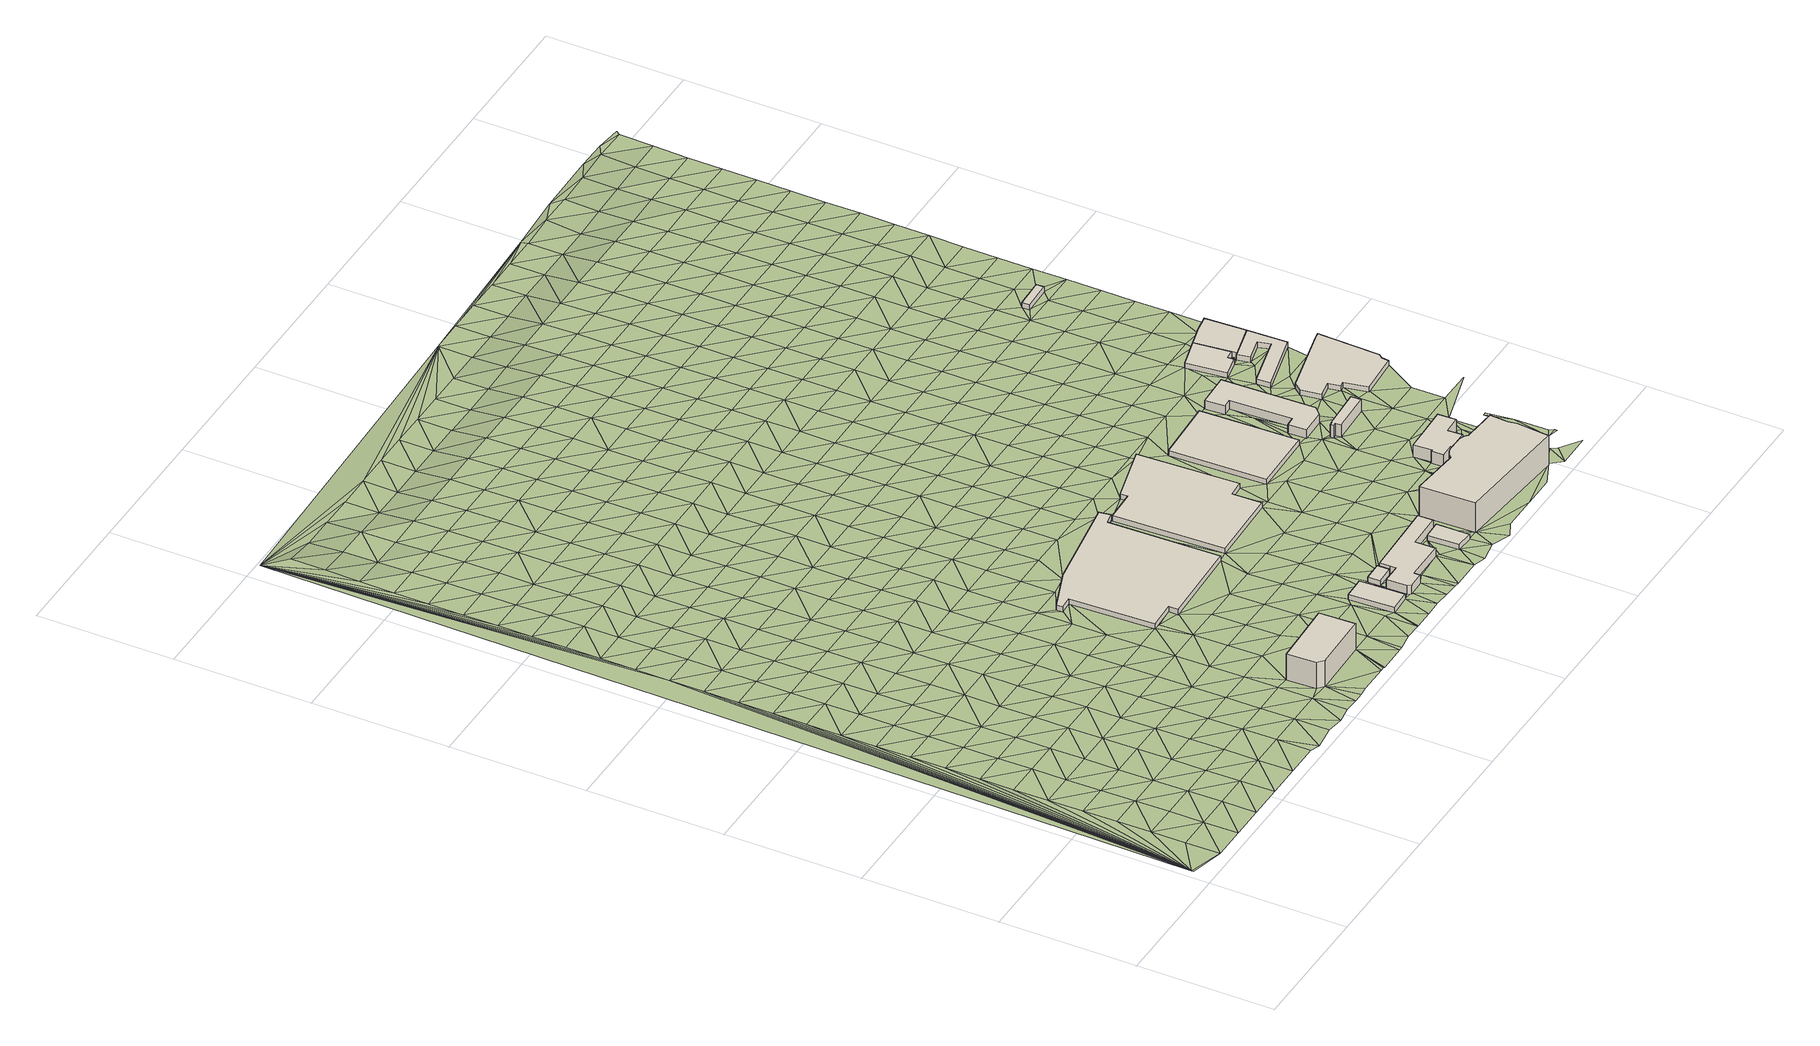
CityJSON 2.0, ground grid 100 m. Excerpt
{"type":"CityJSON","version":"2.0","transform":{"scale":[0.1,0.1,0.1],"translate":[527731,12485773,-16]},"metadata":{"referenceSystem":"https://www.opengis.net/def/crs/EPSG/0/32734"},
"CityObjects":{
"building1":{"type":"Building","attributes":{"address":"1 on Albert Albert Road Woodstock Cape Town","building":"apartments","building:levels":7,"building:flats":"56","building_height":20.9,"plus_code":"4FRW3CFV+HCV","ground_height":5.13,"roof_height":26.03},"geometry":[{"type":"Solid","lod":"1","boundaries":[[[[0,1,2,3]],[[1,4,5,2]],[[4,6,7,5]],[[6,8,9,7]],[[8,0,3,9]],[[3,2,5,7,9]],[[8,6,4,1,0]]]]}]},
"building2":{"type":"Building","attributes":{"address":"11 Porter Street Woodstock Cape Town","building":"industrial","building:levels":1,"building_height":4.1,"plus_code":"4FRW3CGV+4G5","ground_height":3.16,"roof_height":7.26},"geometry":[{"type":"Solid","lod":"1","boundaries":[[[[10,11,12,13]],[[11,14,15,12]],[[14,16,17,15]],[[16,18,19,17]],[[18,20,21,19]],[[20,22,23,21]],[[22,24,25,23]],[[24,26,27,25]],[[26,28,29,27]],[[28,30,31,29]],[[30,10,13,31]],[[13,12,15,17,19,21,23,25,27,29,31]],[[30,28,26,24,22,20,18,16,14,11,10]]]]}]},
"building3":{"type":"Building","attributes":{"address":"43 Albert Road Woodstock Cape Town","building":"yes","building:levels":1,"building_height":4.1,"plus_code":"4FRW3CFV+HQJ","ground_height":4.94,"roof_height":9.04},"geometry":[{"type":"Solid","lod":"1","boundaries":[[[[32,33,34,35]],[[33,36,37,34]],[[36,38,39,37]],[[38,32,35,39]],[[35,34,37,39]],[[38,36,33,32]]]]}]},
"building4":{"type":"Building","attributes":{"address":"Woodstock Cape Town","building":"yes","building:levels":1,"building_height":4.1,"plus_code":"4FRW3CFV+JR9","ground_height":4.52,"roof_height":8.62},"geometry":[{"type":"Solid","lod":"1","boundaries":[[[[40,41,42,43]],[[41,44,45,42]],[[44,46,47,45]],[[46,48,49,47]],[[48,40,43,49]],[[43,42,45,47,49]],[[48,46,44,41,40]]]]}]},
"building5":{"type":"Building","attributes":{"address":"Woodstock Cape Town","building":"industrial","building:levels":2,"building_height":6.9,"plus_code":"4FRW3CFV+HW7","ground_height":4.39,"roof_height":11.29},"geometry":[{"type":"Solid","lod":"1","boundaries":[[[[50,51,52,53]],[[51,54,55,52]],[[54,56,57,55]],[[56,58,59,57]],[[58,60,61,59]],[[60,62,63,61]],[[62,64,65,63]],[[64,66,67,65]],[[66,68,69,67]],[[68,70,71,69]],[[70,72,73,71]],[[72,50,53,73]],[[53,52,55,57,59,61,63,65,67,69,71,73]],[[72,70,68,66,64,62,60,58,56,54,51,50]]]]}]},
"building6":{"type":"Building","attributes":{"address":"Woodstock Cape Town","building":"industrial","building:levels":1,"building_height":4.1,"plus_code":"4FRW3CFW+G3Q","ground_height":4.39,"roof_height":8.49},"geometry":[{"type":"Solid","lod":"1","boundaries":[[[[74,75,76,77]],[[75,78,79,76]],[[78,80,81,79]],[[80,74,77,81]],[[77,76,79,81]],[[80,78,75,74]]]]}]},
"building7":{"type":"Building","attributes":{"address":"Porter Street Woodstock Cape Town","building":"industrial","building:levels":1,"building_height":4.1,"plus_code":"4FRW3CGV+5W6","ground_height":3.02,"roof_height":7.12},"geometry":[{"type":"Solid","lod":"1","boundaries":[[[[82,83,84,85]],[[83,86,87,84]],[[86,88,89,87]],[[88,90,91,89]],[[90,92,93,91]],[[92,94,95,93]],[[94,96,97,95]],[[96,82,85,97]],[[85,84,87,89,91,93,95,97]],[[96,94,92,90,88,86,83,82]]]]}]},
"building8":{"type":"Building","attributes":{"address":"WEX 1 85 Albert Road Woodstock 7915 Cape Town","building":"apartments","building:levels":8,"building:flats":"275","operator":"Signatura","building_height":23.7,"plus_code":"4FRW3CFW+H89","ground_height":4.39,"roof_height":28.09},"geometry":[{"type":"Solid","lod":"1","boundaries":[[[[98,99,100,101]],[[99,102,103,100]],[[102,104,105,103]],[[104,106,107,105]],[[106,108,109,107]],[[108,110,111,109]],[[110,112,113,111]],[[112,114,115,113]],[[114,116,117,115]],[[116,118,119,117]],[[118,120,121,119]],[[120,122,123,121]],[[122,124,125,123]],[[124,98,101,125]],[[101,100,103,105,107,109,111,113,115,117,119,121,123,125]],[[124,122,120,118,116,114,112,110,108,106,104,102,99,98]]]]}]},
"building9":{"type":"Building","attributes":{"address":"Porter Street Woodstock Cape Town","building":"industrial","building:levels":1,"building_height":4.1,"plus_code":"4FRW3CGW+46R","ground_height":2.97,"roof_height":7.07},"geometry":[{"type":"Solid","lod":"1","boundaries":[[[[126,127,128,129]],[[127,130,131,128]],[[130,132,133,131]],[[132,126,129,133]],[[129,128,131,133]],[[132,130,127,126]]]]}]},
"building10":{"type":"Building","attributes":{"address":"Woodstock Cape Town","building":"train_station","building:levels":3,"building_height":9.7,"plus_code":"4FRW3CFW+PFM","ground_height":4.29,"roof_height":13.99},"geometry":[{"type":"Solid","lod":"1","boundaries":[[[[134,135,136,137]],[[135,138,139,136]],[[138,140,141,139]],[[140,142,143,141]],[[142,144,145,143]],[[144,146,147,145]],[[146,148,149,147]],[[148,150,151,149]],[[150,152,153,151]],[[152,134,137,153]],[[137,136,139,141,143,145,147,149,151,153]],[[152,150,148,146,144,142,140,138,135,134]]]]}]},
"building11":{"type":"Building","attributes":{"building":"train_station","building:levels":3,"building_height":9.7,"plus_code":"4FRW3CFW+XC5","ground_height":3.65,"roof_height":13.35},"geometry":[{"type":"Solid","lod":"1","boundaries":[[[[154,155,156,157]],[[155,158,159,156]],[[158,160,161,159]],[[160,162,163,161]],[[162,164,165,163]],[[164,166,167,165]],[[166,168,169,167]],[[168,154,157,169]],[[157,156,159,161,163,165,167,169]],[[168,166,164,162,160,158,155,154]]]]}]},
"building12":{"type":"Building","attributes":{"address":"I & J 1 Davidson Street Woodstock Cape Town","building":"office","building:levels":2,"building_height":6.9,"plus_code":"4FRW3CGW+4CJ","ground_height":2.94,"roof_height":9.84},"geometry":[{"type":"Solid","lod":"1","boundaries":[[[[170,171,172,173]],[[171,174,175,172]],[[174,176,177,175]],[[176,178,179,177]],[[178,180,181,179]],[[180,182,183,181]],[[182,184,185,183]],[[184,186,187,185]],[[186,170,173,187]],[[173,172,175,177,179,181,183,185,187]],[[186,184,182,180,178,176,174,171,170]]]]}]},
"building13":{"type":"Building","attributes":{"address":"10 Davidson Street Woodstock Cape Town","building":"industrial","building:levels":1,"building_height":4.1,"plus_code":"4FRW3CGW+8GW","ground_height":2.94,"roof_height":7.04},"geometry":[{"type":"Solid","lod":"1","boundaries":[[[[188,189,190,191]],[[189,192,193,190]],[[192,194,195,193]],[[194,196,197,195]],[[196,198,199,197]],[[198,188,191,199]],[[191,190,193,195,197,199]],[[198,196,194,192,189,188]]]]}]},
"building14":{"type":"Building","attributes":{"address":"2 Beach Road Woodstock Cape Town","building":"industrial","building:levels":1,"building_height":4.1,"plus_code":"4FRW3CGW+3JH","ground_height":3.27,"roof_height":7.37},"geometry":[{"type":"Solid","lod":"1","boundaries":[[[[200,201,202,203]],[[201,204,205,202]],[[204,206,207,205]],[[206,208,209,207]],[[208,210,211,209]],[[210,212,213,211]],[[212,214,215,213]],[[214,216,217,215]],[[216,218,219,217]],[[218,220,221,219]],[[220,222,223,221]],[[222,200,203,223]],[[203,202,205,207,209,211,213,215,217,219,221,223]],[[222,220,218,216,214,212,210,208,206,204,201,200]]]]}]},
"building15":{"type":"Building","attributes":{"address":"3 Beach Road Woodstock Cape Town","building":"industrial","building:levels":1,"building_height":4.1,"plus_code":"4FRW3CGW+6MW","ground_height":2.94,"roof_height":7.04},"geometry":[{"type":"Solid","lod":"1","boundaries":[[[[224,225,226,227]],[[225,228,229,226]],[[228,230,231,229]],[[230,232,233,231]],[[232,234,235,233]],[[234,236,237,235]],[[236,238,239,237]],[[238,240,241,239]],[[240,224,227,241]],[[227,226,229,231,233,235,237,239,241]],[[240,238,236,234,232,230,228,225,224]]]]}]},
"building16":{"type":"Building","attributes":{"address":"5 Forgate Street Woodstock Cape Town","building":"industrial","building:levels":1,"building_height":4.1,"plus_code":"4FRW3CGW+9J5","ground_height":2.97,"roof_height":7.07},"geometry":[{"type":"Solid","lod":"1","boundaries":[[[[224,242,243,227]],[[242,244,245,243]],[[244,189,190,245]],[[189,188,191,190]],[[188,225,226,191]],[[225,224,227,226]],[[227,243,245,190,191,226]],[[225,188,189,244,242,224]]]]}]},
"building17":{"type":"Building","attributes":{"address":"Woodstock","building":"transportation","building:levels":1,"amenity":"bus_station","operator":"MyCiTi","building_height":4.1,"plus_code":"4FRW3CGW+RH8","ground_height":2.8,"roof_height":6.9},"geometry":[{"type":"Solid","lod":"1","boundaries":[[[[246,247,248,249]],[[247,250,251,248]],[[250,252,253,251]],[[252,246,249,253]],[[249,248,251,253]],[[252,250,247,246]]]]}]},
"terrain1":{"type":"TINRelief","geometry":[{"type":"CompositeSurface","lod":"1","boundaries":[[[254,255,256]],[[257,254,256]],[[258,254,257]],[[259,254,258]],[[254,259,260]],[[257,256,261]],[[262,254,260]],[[257,261,258]],[[263,261,256]],[[264,254,262]],[[254,264,265]],[[259,258,266]],[[261,267,258]],[[268,254,265]],[[266,260,259]],[[258,267,266]],[[269,254,268]],[[270,261,263]],[[254,269,271]],[[272,262,260]],[[270,263,273]],[[260,266,272]],[[274,254,271]],[[275,267,261]],[[276,254,274]],[[267,275,266]],[[262,277,264]],[[261,270,275]],[[262,272,278]],[[254,276,279]],[[277,265,264]],[[262,278,277]],[[272,266,280]],[[281,254,279]],[[280,266,275]],[[270,273,282]],[[283,268,265]],[[284,254,281]],[[285,278,272]],[[265,277,283]],[[270,282,275]],[[282,273,286]],[[280,285,272]],[[254,284,287]],[[268,288,269]],[[268,283,288]],[[289,280,275]],[[278,290,277]],[[285,291,278]],[[292,271,269]],[[289,275,282]],[[277,290,283]],[[278,291,290]],[[292,269,288]],[[285,280,293]],[[271,294,274]],[[295,280,289]],[[282,286,296]],[[283,297,288]],[[294,271,292]],[[280,295,293]],[[297,283,290]],[[289,282,296]],[[298,291,285]],[[296,286,299]],[[292,288,300]],[[276,274,301]],[[287,302,254]],[[274,294,303]],[[285,293,298]],[[300,288,297]],[[289,304,295]],[[290,291,305]],[[301,279,276]],[[274,303,301]],[[292,306,294]],[[296,304,289]],[[290,305,297]],[[291,298,305]],[[306,292,300]],[[307,281,279]],[[308,293,295]],[[309,303,294]],[[304,310,295]],[[279,301,307]],[[311,296,299]],[[312,300,297]],[[294,306,309]],[[293,308,298]],[[281,313,284]],[[295,310,308]],[[297,305,312]],[[311,299,314]],[[281,307,313]],[[315,304,296]],[[301,303,316]],[[317,303,309]],[[306,300,318]],[[287,284,319]],[[312,320,300]],[[304,315,310]],[[298,321,305]],[[301,316,307]],[[296,311,315]],[[308,322,298]],[[303,317,316]],[[313,319,284]],[[309,306,318]],[[300,320,318]],[[314,323,311]],[[321,312,305]],[[324,325,287]],[[298,322,321]],[[326,308,310]],[[307,327,313]],[[319,324,287]],[[309,328,317]],[[310,315,326]],[[327,307,316]],[[329,320,312]],[[330,331,325]],[[318,328,309]],[[323,332,311]],[[333,322,308]],[[319,313,334]],[[312,321,329]],[[324,330,325]],[[315,311,332]],[[308,326,333]],[[334,313,327]],[[335,332,323]],[[316,317,336]],[[328,337,317]],[[287,325,302]],[[338,318,320]],[[339,331,340]],[[320,329,341]],[[330,342,331]],[[326,315,343]],[[344,321,322]],[[327,316,336]],[[345,324,319]],[[322,333,346]],[[317,337,336]],[[319,334,347]],[[325,331,302]],[[339,340,348]],[[343,315,332]],[[320,341,338]],[[331,342,340]],[[321,344,329]],[[349,328,318]],[[332,335,350]],[[324,345,330]],[[322,346,344]],[[319,347,345]],[[302,331,339]],[[333,326,351]],[[327,352,334]],[[328,349,337]],[[353,354,348]],[[351,326,343]],[[318,338,349]],[[352,327,336]],[[339,348,302]],[[341,329,355]],[[356,342,330]],[[340,353,348]],[[357,346,333]],[[347,334,358]],[[355,329,344]],[[332,350,359]],[[330,345,356]],[[348,354,302]],[[332,359,343]],[[336,337,360]],[[354,361,362]],[[357,333,351]],[[358,334,352]],[[341,363,338]],[[337,349,360]],[[354,362,302]],[[353,361,354]],[[350,364,359]],[[344,346,365]],[[342,366,340]],[[363,341,355]],[[356,367,342]],[[351,343,368]],[[369,352,336]],[[345,347,370]],[[371,372,362]],[[346,357,365]],[[347,358,373]],[[302,362,372]],[[338,374,349]],[[366,353,340]],[[343,359,368]],[[360,369,336]],[[342,367,366]],[[361,371,362]],[[364,375,359]],[[376,355,344]],[[370,356,345]],[[338,363,374]],[[347,373,370]],[[372,377,302]],[[351,378,357]],[[358,352,379]],[[377,372,380]],[[344,365,376]],[[360,349,381]],[[361,353,382]],[[378,351,368]],[[369,379,352]],[[377,383,302]],[[371,380,372]],[[8,359,375]],[[368,359,6]],[[384,367,356]],[[381,349,374]],[[382,353,366]],[[363,355,385]],[[359,8,6]],[[386,373,358]],[[387,383,377]],[[355,376,388]],[[375,389,8]],[[356,370,384]],[[383,390,302]],[[365,357,391]],[[392,371,361]],[[378,393,357]],[[368,6,4]],[[379,386,358]],[[380,387,377]],[[4,378,368]],[[374,363,385]],[[394,369,360]],[[8,389,395]],[[355,388,385]],[[360,381,396]],[[382,392,361]],[[302,390,397]],[[365,391,376]],[[370,373,398]],[[367,399,366]],[[391,357,393]],[[400,390,383]],[[367,384,401]],[[369,394,379]],[[402,380,371]],[[360,396,394]],[[386,398,373]],[[387,400,383]],[[374,403,381]],[[399,382,366]],[[367,401,399]],[[371,392,402]],[[404,388,376]],[[384,370,405]],[[8,395,406]],[[378,4,407]],[[390,408,397]],[[403,374,385]],[[397,409,302]],[[407,393,378]],[[410,386,379]],[[387,380,411]],[[404,376,391]],[[398,405,370]],[[390,400,408]],[[396,381,412]],[[413,392,382]],[[379,394,410]],[[411,380,402]],[[388,414,385]],[[415,401,384]],[[412,381,403]],[[382,399,413]],[[416,400,387]],[[414,388,404]],[[405,415,384]],[[408,409,397]],[[391,393,417]],[[418,398,386]],[[419,393,407]],[[410,420,386]],[[411,416,387]],[[8,406,0]],[[421,403,385]],[[394,396,422]],[[402,392,423]],[[396,412,424]],[[392,413,425]],[[1,407,4]],[[405,398,418]],[[401,426,399]],[[417,393,419]],[[414,421,385]],[[404,391,427]],[[386,420,418]],[[415,428,401]],[[302,409,429]],[[422,410,394]],[[423,411,402]],[[408,400,430]],[[396,424,422]],[[423,392,425]],[[416,431,400]],[[412,403,432]],[[399,426,413]],[[404,427,414]],[[0,406,433]],[[401,428,426]],[[427,391,417]],[[0,433,434]],[[405,435,415]],[[409,408,430]],[[421,432,403]],[[430,400,431]],[[407,436,419]],[[437,420,410]],[[438,416,411]],[[418,435,405]],[[439,424,412]],[[425,413,440]],[[410,422,437]],[[411,423,438]],[[441,0,434]],[[428,415,442]],[[432,439,412]],[[407,1,436]],[[440,413,426]],[[414,443,421]],[[419,444,417]],[[427,417,445]],[[420,446,418]],[[302,429,447]],[[431,416,448]],[[443,414,427]],[[421,449,432]],[[435,442,415]],[[429,409,430]],[[425,450,423]],[[444,419,436]],[[420,437,446]],[[416,438,448]],[[422,424,451]],[[452,432,449]],[[421,443,449]],[[439,453,424]],[[450,425,440]],[[454,445,417]],[[435,418,455]],[[441,456,0]],[[428,457,426]],[[458,427,445]],[[430,431,459]],[[442,460,428]],[[422,451,437]],[[441,461,456]],[[423,462,438]],[[463,417,444]],[[464,1,0]],[[424,453,451]],[[446,455,418]],[[448,459,431]],[[465,432,452]],[[454,417,463]],[[439,432,465]],[[440,426,457]],[[428,460,457]],[[464,0,456]],[[462,423,450]],[[445,454,458]],[[466,436,1]],[[467,442,435]],[[468,429,430]],[[469,456,461]],[[470,302,447]],[[436,466,444]],[[437,471,446]],[[448,438,472]],[[455,467,435]],[[459,468,430]],[[473,453,439]],[[440,474,450]],[[471,437,451]],[[1,464,466]],[[472,438,462]],[[475,460,442]],[[465,473,439]],[[457,474,440]],[[463,444,476]],[[455,446,477]],[[465,452,478]],[[459,448,479]],[[467,475,442]],[[468,447,429]],[[480,456,469]],[[462,450,481]],[[476,444,466]],[[477,446,471]],[[454,463,482]],[[479,448,472]],[[456,483,464]],[[451,453,484]],[[485,453,473]],[[474,481,450]],[[480,469,486]],[[460,487,457]],[[488,468,459]],[[475,489,460]],[[478,473,465]],[[464,483,466]],[[471,451,484]],[[490,467,455]],[[456,480,483]],[[463,476,482]],[[453,485,484]],[[455,477,491]],[[479,488,459]],[[474,457,487]],[[472,462,492]],[[493,486,494]],[[460,489,487]],[[481,495,462]],[[467,490,475]],[[480,486,493]],[[455,491,490]],[[476,466,496]],[[471,497,477]],[[492,479,472]],[[447,468,470]],[[493,494,498]],[[462,495,492]],[[488,499,468]],[[500,473,478]],[[485,473,500]],[[474,501,481]],[[483,480,493]],[[483,496,466]],[[497,471,484]],[[502,489,475]],[[501,474,487]],[[468,499,470]],[[454,482,503]],[[476,504,482]],[[483,493,505]],[[491,477,506]],[[507,488,479]],[[475,490,502]],[[484,485,508]],[[493,498,509]],[[495,481,510]],[[496,504,476]],[[496,483,505]],[[506,477,497]],[[479,492,507]],[[508,485,500]],[[510,481,501]],[[489,511,487]],[[498,512,509]],[[499,488,513]],[[502,514,489]],[[515,497,484]],[[490,491,516]],[[495,517,492]],[[504,518,482]],[[496,505,36]],[[491,506,519]],[[513,488,507]],[[500,478,520]],[[501,487,511]],[[515,484,508]],[[489,514,511]],[[517,495,510]],[[521,509,512]],[[516,502,490]],[[491,519,516]],[[522,509,523]],[[503,482,518]],[[523,509,521]],[[496,524,504]],[[525,509,522]],[[506,497,526]],[[492,527,507]],[[528,470,499]],[[529,521,512]],[[513,530,499]],[[509,525,36]],[[522,523,525]],[[496,36,524]],[[508,500,520]],[[501,531,510]],[[526,497,515]],[[527,492,517]],[[532,514,502]],[[533,36,525]],[[531,501,511]],[[534,533,525]],[[499,530,528]],[[36,533,535]],[[518,504,536]],[[534,535,533]],[[529,537,521]],[[538,519,506]],[[513,507,539]],[[502,516,532]],[[535,524,36]],[[508,540,515]],[[517,510,541]],[[536,504,524]],[[542,302,470]],[[525,543,534]],[[538,506,526]],[[539,507,527]],[[537,529,544]],[[478,16,520]],[[520,540,508]],[[541,510,531]],[[545,503,518]],[[516,519,546]],[[511,514,547]],[[535,44,524]],[[548,530,513]],[[543,40,534]],[[514,532,549]],[[526,515,550]],[[517,551,527]],[[518,536,552]],[[544,553,537]],[[537,553,554]],[[546,519,538]],[[513,539,548]],[[552,545,518]],[[555,553,544]],[[531,511,547]],[[540,550,515]],[[514,549,547]],[[517,541,551]],[[532,516,556]],[[536,524,557]],[[44,557,524]],[[539,527,558]],[[528,530,559]],[[503,545,560]],[[556,516,546]],[[530,548,561]],[[540,520,562]],[[538,526,563]],[[531,564,541]],[[550,565,526]],[[527,551,558]],[[566,554,553]],[[566,553,555]],[[567,549,532]],[[564,531,547]],[[530,561,559]],[[536,568,552]],[[546,538,563]],[[539,569,548]],[[526,565,563]],[[567,532,556]],[[540,570,550]],[[16,562,520]],[[551,541,571]],[[557,568,536]],[[572,566,555]],[[552,573,545]],[[560,545,574]],[[569,539,558]],[[41,575,44]],[[570,540,562]],[[571,541,564]],[[546,576,556]],[[549,577,547]],[[561,548,578]],[[579,549,567]],[[575,557,44]],[[565,550,580]],[[551,581,558]],[[573,552,568]],[[582,560,574]],[[576,546,563]],[[578,548,569]],[[564,547,577]],[[583,566,572]],[[580,550,570]],[[549,579,577]],[[581,551,571]],[[567,556,584]],[[572,585,583]],[[585,572,586]],[[568,557,575]],[[565,587,563]],[[569,558,588]],[[559,561,589]],[[584,556,576]],[[561,578,590]],[[16,591,562]],[[545,573,592]],[[591,570,562]],[[78,566,583]],[[564,593,571]],[[566,78,68]],[[565,580,587]],[[594,582,574]],[[588,558,581]],[[595,16,582]],[[567,596,579]],[[41,72,575]],[[542,470,528]],[[577,593,564]],[[583,585,78]],[[561,590,589]],[[597,573,568]],[[576,563,598]],[[586,599,585]],[[569,600,578]],[[567,584,596]],[[580,570,601]],[[581,571,602]],[[575,597,568]],[[598,563,587]],[[600,569,588]],[[591,16,595]],[[595,582,594]],[[570,591,601]],[[70,68,78]],[[593,602,571]],[[599,603,585]],[[576,604,584]],[[579,605,577]],[[590,578,606]],[[579,596,607]],[[608,587,580]],[[597,609,573]],[[576,598,604]],[[606,578,600]],[[593,577,605]],[[588,581,610]],[[609,592,573]],[[601,608,580]],[[579,607,605]],[[602,611,581]],[[603,599,612]],[[70,78,75]],[[528,559,542]],[[596,584,613]],[[590,614,589]],[[603,615,75]],[[612,615,603]],[[599,616,612]],[[575,617,597]],[[598,587,618]],[[600,588,610]],[[604,613,584]],[[581,611,610]],[[612,75,615]],[[591,595,619]],[[614,590,606]],[[591,619,601]],[[617,575,72]],[[593,620,602]],[[621,70,75]],[[608,618,587]],[[72,70,621]],[[622,607,596]],[[620,593,605]],[[612,98,75]],[[609,623,592]],[[624,609,597]],[[75,98,621]],[[612,616,625]],[[598,626,604]],[[600,627,606]],[[98,72,621]],[[622,596,613]],[[628,592,623]],[[629,589,614]],[[601,630,608]],[[611,602,631]],[[617,624,597]],[[618,626,598]],[[98,617,72]],[[627,600,610]],[[630,601,619]],[[631,602,620]],[[589,542,559]],[[632,628,623]],[[613,604,633]],[[607,634,605]],[[614,606,635]],[[622,636,607]],[[623,609,637]],[[638,618,608]],[[90,619,595]],[[611,639,610]],[[624,640,609]],[[626,633,604]],[[635,606,627]],[[612,625,641]],[[620,605,634]],[[630,638,608]],[[607,636,634]],[[639,611,631]],[[642,632,623]],[[98,643,617]],[[644,622,613]],[[609,640,637]],[[614,645,629]],[[643,624,617]],[[627,610,646]],[[633,644,613]],[[637,642,623]],[[614,635,645]],[[619,647,630]],[[626,618,648]],[[620,649,631]],[[638,650,618]],[[646,610,639]],[[651,636,622]],[[629,542,589]],[[649,620,634]],[[652,640,624]],[[633,626,648]],[[627,653,635]],[[90,647,619]],[[618,650,648]],[[644,651,622]],[[629,645,654]],[[632,642,655]],[[656,643,98]],[[657,638,630]],[[639,631,658]],[[652,624,643]],[[653,627,646]],[[655,90,632]],[[647,657,630]],[[658,631,649]],[[640,659,637]],[[633,660,644]],[[634,636,661]],[[645,635,662]],[[651,663,636]],[[664,650,638]],[[637,665,642]],[[639,666,646]],[[659,640,652]],[[660,633,648]],[[612,641,667]],[[635,653,662]],[[649,634,661]],[[657,664,638]],[[636,663,661]],[[639,658,666]],[[654,542,629]],[[643,656,668]],[[651,644,669]],[[654,645,670]],[[643,671,652]],[[672,647,90]],[[650,673,648]],[[653,646,674]],[[665,637,659]],[[669,644,660]],[[670,645,662]],[[643,668,671]],[[90,655,672]],[[657,647,672]],[[649,675,658]],[[664,673,650]],[[646,666,674]],[[651,676,663]],[[675,649,661]],[[677,642,665]],[[678,659,652]],[[679,660,648]],[[662,653,680]],[[671,668,681]],[[651,669,676]],[[654,670,682]],[[664,657,683]],[[681,684,671]],[[666,658,685]],[[652,671,678]],[[673,679,648]],[[680,653,674]],[[663,686,661]],[[683,657,672]],[[685,658,675]],[[654,682,542]],[[687,667,641]],[[688,671,684]],[[669,660,689]],[[662,690,670]],[[686,663,676]],[[691,665,659]],[[688,684,692]],[[693,673,664]],[[666,694,674]],[[678,695,659]],[[679,689,660]],[[690,662,680]],[[672,655,696]],[[688,697,671]],[[675,661,698]],[[693,664,683]],[[671,134,678]],[[694,666,685]],[[671,697,134]],[[699,676,669]],[[659,695,691]],[[670,700,682]],[[686,698,661]],[[688,692,701]],[[679,673,702]],[[692,703,701]],[[677,665,691]],[[680,674,704]],[[705,134,697]],[[689,699,669]],[[670,690,700]],[[701,703,706]],[[683,672,696]],[[701,707,688]],[[701,706,708]],[[675,709,685]],[[673,693,702]],[[704,674,694]],[[696,655,710]],[[711,542,682]],[[698,709,675]],[[678,134,712]],[[712,695,678]],[[689,679,713]],[[686,676,714]],[[680,715,690]],[[699,716,676]],[[691,717,677]],[[682,700,711]],[[718,701,708]],[[677,717,719]],[[691,695,160]],[[683,720,693]],[[694,685,721]],[[702,713,679]],[[715,680,704]],[[164,160,695]],[[698,686,714]],[[720,683,696]],[[714,676,716]],[[709,721,685]],[[160,158,691]],[[677,719,722]],[[154,691,158]],[[689,723,699]],[[700,690,724]],[[160,164,162]],[[695,725,164]],[[708,726,718]],[[542,711,727]],[[155,154,158]],[[677,728,710]],[[717,691,729]],[[702,693,730]],[[704,694,731]],[[712,725,695]],[[713,723,689]],[[732,733,719]],[[734,735,667]],[[722,728,677]],[[724,690,715]],[[667,736,737]],[[154,729,691]],[[722,719,733]],[[698,738,709]],[[730,693,720]],[[694,721,731]],[[735,736,667]],[[134,739,712]],[[722,733,732]],[[716,699,740]],[[700,741,711]],[[714,738,698]],[[742,743,737]],[[744,735,734]],[[702,745,713]],[[742,737,736]],[[715,704,746]],[[723,740,699]],[[741,700,724]],[[728,747,710]],[[743,742,726]],[[748,696,710]],[[749,718,750]],[[751,722,732]],[[720,696,748]],[[721,709,752]],[[742,736,735]],[[753,729,154]],[[745,702,730]],[[731,746,704]],[[726,754,718]],[[728,722,751]],[[734,755,744]],[[711,756,727]],[[164,725,757]],[[738,752,709]],[[748,710,747]],[[754,750,718]],[[712,758,725]],[[754,726,742]],[[723,713,759]],[[714,716,760]],[[715,761,724]],[[740,762,716]],[[756,711,741]],[[763,753,154]],[[764,729,753]],[[765,730,720]],[[721,766,731]],[[712,739,758]],[[759,713,745]],[[746,761,715]],[[767,742,735]],[[738,714,760]],[[720,748,765]],[[760,716,762]],[[752,766,721]],[[767,754,742]],[[740,723,768]],[[741,724,769]],[[727,756,770]],[[767,750,754]],[[767,739,750]],[[748,747,176]],[[745,730,771]],[[746,731,772]],[[773,725,758]],[[764,753,774]],[[757,725,773]],[[768,723,759]],[[761,769,724]],[[775,776,764]],[[738,777,752]],[[739,767,758]],[[774,775,764]],[[765,771,730]],[[766,772,731]],[[774,753,763]],[[778,779,780]],[[780,779,781]],[[740,782,762]],[[764,776,176]],[[777,738,760]],[[778,783,779]],[[784,759,745]],[[746,785,761]],[[756,741,786]],[[782,740,768]],[[775,206,776]],[[769,787,741]],[[779,783,788]],[[775,774,206]],[[763,757,789]],[[542,727,790]],[[766,752,791]],[[771,784,745]],[[772,785,746]],[[757,773,789]],[[765,748,792]],[[793,748,176]],[[762,794,760]],[[176,776,795]],[[770,756,786]],[[796,758,767]],[[791,752,777]],[[741,787,786]],[[773,758,796]],[[763,797,774]],[[759,798,768]],[[776,206,799]],[[783,800,788]],[[769,761,801]],[[795,776,236]],[[794,762,782]],[[776,799,802]],[[776,802,236]],[[797,763,789]],[[803,771,765]],[[766,804,772]],[[793,792,748]],[[176,795,194]],[[784,798,759]],[[785,801,761]],[[773,805,789]],[[806,777,760]],[[176,194,793]],[[795,236,194]],[[766,791,804]],[[807,774,797]],[[782,768,808]],[[765,792,803]],[[787,769,809]],[[806,760,794]],[[786,810,770]],[[789,811,797]],[[799,812,802]],[[805,773,813]],[[811,789,805]],[[785,772,814]],[[773,796,813]],[[798,808,768]],[[792,793,194]],[[801,809,769]],[[790,727,770]],[[784,771,815]],[[791,777,816]],[[803,817,771]],[[772,804,814]],[[236,818,194]],[[796,767,819]],[[820,794,782]],[[816,777,806]],[[798,784,815]],[[801,785,821]],[[786,787,822]],[[771,817,815]],[[808,820,782]],[[809,823,787]],[[824,804,791]],[[194,818,196]],[[814,821,785]],[[825,806,794]],[[810,786,822]],[[826,812,799]],[[803,792,827]],[[824,791,816]],[[787,823,822]],[[802,812,240]],[[798,828,808]],[[801,829,809]],[[805,813,830]],[[820,825,794]],[[236,234,818]],[[196,818,831]],[[817,803,832]],[[198,196,228]],[[814,804,833]],[[790,770,810]],[[828,798,815]],[[821,829,801]],[[196,831,228]],[[198,228,188]],[[833,804,824]],[[803,827,832]],[[228,225,188]],[[820,808,834]],[[816,806,835]],[[823,809,836]],[[825,837,806]],[[838,810,822]],[[234,831,818]],[[817,839,815]],[[840,821,814]],[[834,808,828]],[[829,836,809]],[[826,799,841]],[[824,816,835]],[[826,240,812]],[[817,832,839]],[[806,837,835]],[[840,814,833]],[[842,825,820]],[[831,234,232]],[[828,815,843]],[[829,821,844]],[[822,823,845]],[[834,842,820]],[[836,846,823]],[[810,838,790]],[[832,827,847]],[[833,824,848]],[[839,843,815]],[[844,821,840]],[[837,825,849]],[[838,822,845]],[[839,832,847]],[[848,824,835]],[[823,846,845]],[[828,850,834]],[[851,836,829]],[[842,849,825]],[[852,840,833]],[[850,828,843]],[[842,834,853]],[[851,829,844]],[[834,854,853]],[[848,852,833]],[[835,837,855]],[[856,846,836]],[[849,857,837]],[[858,838,845]],[[854,834,859]],[[860,839,847]],[[839,860,843]],[[840,861,844]],[[859,834,850]],[[856,836,851]],[[858,790,838]],[[847,862,863]],[[848,835,855]],[[837,857,855]],[[852,861,840]],[[864,842,853]],[[849,842,864]],[[860,847,863]],[[845,846,865]],[[850,843,866]],[[851,844,867]],[[865,846,856]],[[852,848,868]],[[854,859,247]],[[843,860,866]],[[861,867,844]],[[849,869,857]],[[870,858,845]],[[855,868,848]],[[853,250,864]],[[850,871,859]],[[872,856,851]],[[869,849,864]],[[870,845,865]],[[852,873,861]],[[874,790,858]],[[850,866,871]],[[867,872,851]],[[868,873,852]],[[855,857,875]],[[876,247,859]],[[856,877,865]],[[869,878,857]],[[874,858,870]],[[867,861,879]],[[871,876,859]],[[872,877,856]],[[250,247,876]],[[868,855,875]],[[880,864,250]],[[857,878,875]],[[873,879,861]],[[864,880,869]],[[881,870,865]],[[790,874,882]],[[867,883,872]],[[877,881,865]],[[876,880,250]],[[868,884,873]],[[879,883,867]],[[885,878,869]],[[886,874,870]],[[884,868,875]],[[887,877,872]],[[880,885,869]],[[881,886,870]],[[879,873,888]],[[887,872,883]],[[888,873,884]],[[875,878,889]],[[881,877,890]],[[885,891,878]],[[886,892,874]],[[874,892,882]],[[883,879,893]],[[887,890,877]],[[884,875,889]],[[878,891,889]],[[888,893,879]],[[894,886,881]],[[895,887,883]],[[890,894,881]],[[884,896,888]],[[895,883,893]],[[892,886,897]],[[896,884,889]],[[898,890,887]],[[899,882,892]],[[894,897,886]],[[893,888,900]],[[895,898,887]],[[900,888,896]],[[894,890,901]],[[897,899,892]],[[893,902,895]],[[898,901,890]],[[900,902,893]],[[899,903,882]],[[904,897,894]],[[898,895,905]],[[901,904,894]],[[905,895,902]],[[906,899,897]],[[907,901,898]],[[904,906,897]],[[907,898,905]],[[899,908,903]],[[909,904,901]],[[906,908,899]],[[907,909,901]],[[906,904,910]],[[904,909,910]],[[911,903,908]],[[908,906,912]],[[912,906,910]],[[908,913,911]],[[908,912,913]],[[914,911,913]]]}]}
},
"vertices":[
[2589,306,54],[2580,569,54],[2580,569,263],[2589,306,263],[2094,548,54],[2094,548,263],[2102,336,54],[2102,336,263],[2150,295,54],[2150,295,263],
[3042,1526,34],[3020,2338,34],[3020,2338,75],[3042,1526,75],[3102,2355,34],[3102,2355,75],[3088,2439,34],[3088,2439,75],[2389,2329,34],[2389,2329,75],[2085,2216,34],[2085,2216,75],[2085,2171,34],[2085,2171,75],[2179,2176,34],[2179,2176,75],[2201,1559,34],[2201,1559,75],[2408,1570,34],[2408,1570,75],[2407,1499,34],[2407,1499,75],
[3055,270,52],[3216,277,52],[3216,277,93],[3055,270,93],[3203,605,52],[3203,605,93],[3042,599,52],[3042,599,93],
[3408,493,48],[3406,565,48],[3406,565,89],[3408,493,89],[3406,582,48],[3406,582,89],[3267,578,48],[3267,578,89],[3270,489,48],[3270,489,89],
[3406,565,47],[3408,493,47],[3408,493,116],[3406,565,116],[3409,446,47],[3409,446,116],[3271,444,47],[3271,444,116],[3273,298,47],[3273,298,116],[3290,270,47],[3290,270,116],[3414,272,47],[3414,272,116],[3414,318,47],[3414,318,116],[3714,319,47],[3714,319,116],[3712,467,47],[3712,467,116],[3972,475,47],[3972,475,116],[3969,585,47],[3969,585,116],
[3980,212,47],[3976,455,47],[3976,455,88],[3980,212,88],[3841,450,47],[3841,450,88],[3852,220,47],[3852,220,88],
[3126,1538,33],[3670,1559,33],[3670,1559,74],[3126,1538,74],[3664,1773,33],[3664,1773,74],[3786,1782,33],[3786,1782,74],[3751,2518,33],[3751,2518,74],[3326,2410,33],[3326,2410,74],[3329,2354,33],[3329,2354,74],[3096,2345,33],[3096,2345,74],
[4050,618,47],[4063,212,47],[4063,212,284],[4050,618,284],[4919,136,47],[4919,136,284],[4940,374,47],[4940,374,284],[4928,441,47],[4928,441,284],[4936,571,47],[4936,571,284],[4682,593,47],[4682,593,284],[4664,610,47],[4664,610,284],[4640,622,47],[4640,622,284],[4617,628,47],[4617,628,284],[4503,629,47],[4503,629,284],[4476,625,47],[4476,625,284],[4447,610,47],[4447,610,284],[4417,582,47],[4417,582,284],
[3904,1649,32],[4375,1663,32],[4375,1663,73],[3904,1649,73],[4350,2375,32],[4350,2375,73],[3881,2352,32],[3881,2352,73],
[4589,948,46],[4598,813,46],[4598,813,143],[4589,948,143],[4583,813,46],[4583,813,143],[4586,723,46],[4586,723,143],[4685,724,46],[4685,724,143],[4687,712,46],[4687,712,143],[4835,717,46],[4835,717,143],[4829,823,46],[4829,823,143],[4959,828,46],[4959,828,143],[4952,961,46],[4952,961,143],
[4563,1530,39],[4563,1524,39],[4563,1524,136],[4563,1530,136],[4537,1523,39],[4537,1523,136],[4538,1499,39],[4538,1499,136],[4564,1501,39],[4564,1501,136],[4566,1459,39],[4566,1459,136],[4870,1474,39],[4870,1474,136],[4865,1547,39],[4865,1547,136],
[4460,1652,32],[4642,1657,32],[4642,1657,101],[4460,1652,101],[4698,1714,32],[4698,1714,101],[4676,2390,32],[4676,2390,101],[4431,2380,32],[4431,2380,101],[4438,2235,32],[4438,2235,101],[4506,2239,32],[4506,2239,101],[4524,1791,32],[4524,1791,101],[4452,1785,32],[4452,1785,101],
[5004,2486,32],[4973,2753,32],[4973,2753,73],[5004,2486,73],[4758,2697,32],[4758,2697,73],[4791,2402,32],[4791,2402,73],[4941,2434,32],[4941,2434,73],[4938,2481,32],[4938,2481,73],
[5431,2086,35],[5390,2080,35],[5390,2080,76],[5431,2086,76],[4891,1964,35],[4891,1964,76],[4846,1904,35],[4846,1904,76],[4868,1761,35],[4868,1761,76],[4989,1780,35],[4989,1780,76],[5007,1692,35],[5007,1692,76],[5044,1700,35],[5044,1700,76],[5082,1527,35],[5082,1527,76],[5388,1548,35],[5388,1548,76],[5394,1603,35],[5394,1603,76],[5418,1631,35],[5418,1631,76],
[5253,2507,32],[5009,2449,32],[5009,2449,73],[5253,2507,73],[4989,2445,32],[4989,2445,73],[5009,2350,32],[5009,2350,73],[5171,2387,32],[5171,2387,73],[5197,2300,32],[5197,2300,73],[4819,2210,32],[4819,2210,73],[4826,2108,32],[4826,2108,73],[5264,2216,32],[5264,2216,73],
[5237,2809,32],[5237,2809,73],[5122,2791,32],[5122,2791,73],
[4840,3867,31],[5054,3877,31],[5054,3877,72],[4840,3867,72],[5052,3934,31],[5052,3934,72],[4837,3924,31],[4837,3924,72],
[6,131,56],[6,116,56],[254,55,57],[254,305,54],[254,555,52],[254,805,49],[254,1055,46],[503,305,54],[254,1305,43],[503,55,56],[254,1555,39],[254,1805,39],[503,805,50],[503,555,52],[254,2055,40],[254,2310,38],[752,305,54],[254,2560,36],[503,1055,46],[752,55,56],[254,2810,36],[752,555,52],[254,3060,36],[503,1555,40],[503,1305,43],[254,3310,36],[752,805,49],[254,3560,37],[1002,305,54],[503,1805,39],[254,3810,37],[752,1055,46],[1002,55,56],[254,4060,38],[503,2055,39],[1002,555,52],[752,1555,41],[752,1305,44],[503,2310,38],[1002,1055,47],[503,2560,36],[1002,805,49],[1251,305,54],[752,1805,40],[1002,1305,44],[1251,55,56],[752,2055,39],[503,3060,36],[108,6957,37],[503,2810,36],[1251,555,52],[1002,1555,41],[752,2310,38],[503,3310,36],[1251,1055,47],[752,2560,36],[1251,805,49],[1500,305,54],[1002,1805,39],[503,3560,37],[1500,55,56],[1500,555,52],[752,3060,35],[752,2810,36],[1002,2310,37],[503,3810,38],[1002,2055,38],[1251,1555,41],[1251,1305,44],[1569,30,56],[503,4060,39],[254,4310,38],[1500,805,50],[752,3310,36],[1002,2560,36],[1251,1805,39],[503,4310,39],[254,4560,38],[1749,305,54],[1500,1055,47],[752,3560,37],[1749,55,56],[1002,3060,36],[1002,2810,36],[1251,2310,36],[254,4810,38],[503,4810,39],[1251,2055,37],[503,4560,39],[1749,555,53],[1500,1555,41],[752,4060,39],[1500,1305,44],[752,3810,38],[254,5060,39],[1251,2560,36],[1871,36,56],[1749,805,51],[1002,3310,36],[503,5060,40],[254,5310,38],[1500,1805,38],[752,4310,39],[1749,1055,48],[1002,3560,37],[1998,305,54],[1251,2810,36],[503,5310,39],[254,5560,36],[1500,2055,37],[1998,55,55],[1749,1305,44],[752,4810,39],[752,4560,39],[1998,555,54],[1251,3060,36],[1002,4060,38],[503,5560,37],[254,5815,35],[1002,3810,37],[1500,2310,36],[2102,47,55],[1749,1555,40],[254,6065,35],[1998,805,52],[1251,3310,36],[503,5815,35],[1500,2560,36],[752,5060,39],[254,6315,36],[1002,4310,38],[1749,2055,37],[1251,3560,36],[503,6065,31],[1749,1805,38],[2181,49,55],[254,6565,43],[1998,1305,44],[752,5310,38],[1998,1055,49],[1500,3060,35],[2247,55,55],[1500,2810,35],[254,6815,43],[1251,3810,37],[1002,4810,38],[503,6315,26],[1002,4560,38],[752,5560,39],[1749,2310,36],[1998,1555,40],[1251,4060,38],[2467,54,54],[2247,805,53],[503,6565,21],[503,6815,7],[1500,3310,35],[752,5815,38],[1749,2560,36],[1002,5060,37],[1998,1805,38],[1251,4310,38],[752,6065,31],[2247,1305,45],[1500,3810,36],[2247,1055,50],[1500,3560,35],[1998,2055,37],[1749,3060,35],[1002,5560,38],[1749,2810,35],[1002,5310,37],[1251,4810,38],[2201,1559,39],[1251,4560,38],[752,6815,4],[752,6565,16],[752,6315,21],[1998,2310,36],[2496,55,54],[2509,53,54],[1500,4060,38],[2496,805,52],[1749,3310,35],[1002,5815,39],[1998,2560,36],[1251,5060,37],[2719,53,53],[1500,4310,38],[2179,2176,37],[2496,1055,49],[2247,1555,39],[1749,3560,35],[1002,6815,4],[1002,6065,32],[2085,2171,37],[1251,5310,37],[1998,3060,36],[2085,2216,36],[1998,2810,36],[2407,1499,39],[1749,3810,36],[2746,305,53],[1500,4810,37],[2408,1570,39],[1002,6315,25],[1500,4560,37],[2746,55,53],[1251,5560,37],[2496,1305,45],[2746,555,54],[2247,2310,36],[2746,805,52],[1749,4060,37],[1002,6565,3],[2873,73,53],[1251,6815,4],[1998,3310,36],[1251,5815,37],[2247,2560,36],[1500,5060,36],[1749,4310,37],[2746,1055,48],[1998,3560,36],[2389,2329,36],[1251,6065,33],[2995,305,54],[1500,5310,36],[2746,1305,43],[2995,555,54],[2247,3060,36],[2247,2810,36],[2993,68,53],[1749,4810,36],[1251,6315,26],[1749,4560,37],[1998,4060,36],[1998,3810,36],[1500,5815,36],[3055,270,54],[2998,69,53],[1500,5560,36],[2995,805,49],[2247,3310,36],[3146,71,53],[1251,6565,3],[2496,2560,36],[1749,5060,35],[1998,4310,36],[3042,1526,37],[2995,1055,45],[3042,599,54],[2247,3560,36],[1500,6065,34],[2496,2810,35],[3216,277,54],[1749,5310,36],[1998,4810,36],[3268,74,53],[1500,6315,29],[1998,4560,36],[2496,3060,36],[2247,4060,36],[1749,5560,38],[2995,1305,41],[2247,3810,36],[2746,2560,35],[3290,270,54],[3244,305,54],[3273,298,54],[3244,805,46],[3271,444,52],[2496,3310,36],[1749,5815,38],[1500,6815,4],[3384,63,54],[1500,6565,3],[1998,5060,35],[2247,4310,36],[3244,555,52],[3270,489,52],[3267,578,52],[3244,1055,44],[3414,272,52],[2496,3560,36],[1749,6065,38],[2746,2810,35],[1998,5310,35],[2749,7063,3],[3409,446,48],[3489,58,54],[3126,1538,36],[2496,3810,36],[2247,4810,36],[1749,6315,30],[2247,4560,36],[2746,3060,36],[1998,5560,36],[3244,1305,40],[3493,305,52],[3414,318,52],[3522,55,54],[2496,4060,36],[3493,805,46],[1998,5815,38],[1749,6815,3],[3020,2338,35],[1749,6565,3],[2995,2560,34],[2746,3560,36],[2247,5060,35],[2746,3310,36],[3714,319,51],[2496,4310,36],[3493,1055,42],[1998,6065,35],[2995,2810,35],[2247,5310,35],[3742,55,53],[3493,1305,39],[3096,2345,35],[3742,805,44],[2746,3810,36],[2496,4810,36],[1998,6315,29],[2496,4560,36],[2995,3060,35],[2247,5560,35],[3102,2355,35],[3742,305,51],[2746,4060,35],[3852,220,51],[3837,29,53],[2995,3310,35],[2247,5815,36],[1998,6815,3],[1998,6565,3],[3244,2560,34],[3670,1559,34],[2496,5060,35],[3329,2354,34],[3326,2410,34],[2746,4310,36],[3742,1055,41],[2995,3560,35],[3991,55,54],[2247,6065,36],[3244,2810,34],[2496,5310,35],[3980,212,50],[2995,3810,35],[2746,4810,36],[2247,6315,30],[2746,4560,36],[3244,3060,34],[3742,1305,38],[2496,5815,35],[2496,5560,36],[4063,212,50],[2995,4060,35],[2247,6565,3],[3991,305,50],[4128,1,54],[3991,805,44],[3244,3310,34],[3493,2560,33],[2746,5060,35],[3991,555,47],[2995,4310,35],[3742,1555,34],[3991,1055,41],[4240,55,54],[3244,3560,34],[2496,6065,35],[3664,1773,34],[2247,6815,3],[3493,2810,33],[2746,5310,35],[3786,1782,34],[3244,3810,34],[2995,4810,36],[2496,6315,30],[2995,4560,36],[3991,1555,35],[3493,3060,33],[2746,5560,36],[3991,1305,38],[4489,55,56],[3904,1649,35],[4240,805,44],[3244,4060,34],[2496,6565,3],[2746,5815,36],[3742,2560,33],[3493,3560,32],[2995,5060,36],[3493,3310,33],[3244,4310,35],[4240,1055,42],[2746,6065,38],[2496,6815,3],[3881,2352,33],[4417,582,51],[3742,2810,33],[2995,5310,36],[4240,1305,38],[3493,3810,33],[3244,4810,36],[2746,6315,34],[3244,4560,37],[3742,3060,33],[4240,1555,34],[2995,5560,36],[4919,136,58],[4447,610,51],[3493,4060,34],[2746,6565,17],[4489,805,48],[3991,2560,33],[3742,3310,33],[2995,5815,35],[3244,5060,36],[3493,4310,35],[4375,1663,39],[4489,1055,46],[3742,3560,32],[2995,6065,36],[4476,625,51],[2746,6815,3],[3991,2810,33],[4503,629,51],[3244,5310,36],[3493,4560,36],[4738,55,57],[4586,723,48],[3742,3810,33],[2995,6315,34],[4489,1555,39],[4617,628,52],[3991,3060,33],[3244,5560,36],[4489,1305,43],[4240,2560,34],[4583,813,48],[3493,4810,36],[3742,4060,34],[2995,6565,26],[4687,712,49],[3991,3310,33],[4640,622,52],[3244,5815,36],[4598,813,48],[4664,610,52],[4685,724,49],[4682,593,52],[3493,5060,36],[4350,2375,33],[2995,6815,3],[4738,1055,46],[3991,3560,33],[3742,4560,36],[3244,6065,39],[3742,4310,35],[4460,1652,39],[4835,717,49],[4452,1785,35],[4240,2810,33],[3493,5310,36],[4489,2055,33],[3991,3810,33],[3244,6315,37],[4738,1305,43],[4936,571,54],[2995,7065,3],[4438,2235,33],[4642,1657,40],[4240,3060,33],[3493,5560,36],[4524,1791,35],[4489,1805,35],[4987,55,58],[5063,206,57],[4987,305,57],[4940,374,57],[3742,4810,36],[4952,961,47],[3991,4060,34],[3244,6565,28],[4987,555,54],[4928,441,54],[5097,160,58],[4240,3310,33],[3493,5815,36],[4431,2380,33],[4489,2560,34],[4829,823,49],[4959,828,50],[4506,2239,33],[3742,5060,35],[4738,1555,40],[4987,805,50],[5237,55,59],[3244,6815,3],[4870,1474,41],[4987,1055,47],[4240,3560,33],[3991,4560,35],[3493,6065,39],[3991,4310,34],[4865,1547,41],[4698,1714,35],[4489,2810,34],[3742,5310,36],[5056,936,47],[4240,3810,33],[3493,6315,38],[3244,7065,3],[4489,3060,34],[3742,5560,35],[4987,1305,44],[4868,1761,38],[4738,1805,35],[4738,2055,34],[3991,4810,35],[5237,305,58],[5180,272,58],[5260,274,58],[5257,252,58],[4240,4060,34],[5237,555,55],[4489,3310,34],[3742,5815,37],[3493,6815,3],[3493,6565,29],[5190,752,51],[4987,1555,41],[3981,7113,3],[3991,5060,34],[4758,2697,34],[4738,2560,33],[4240,4310,34],[4738,2310,32],[5237,1055,48],[5007,1692,38],[4489,3560,33],[4891,1964,36],[5215,753,51],[3742,6065,41],[4826,2108,34],[4738,2810,34],[3991,5310,35],[5082,1527,41],[4240,4560,35],[4989,1780,38],[4489,3810,33],[3742,6315,40],[3493,7065,3],[5044,1700,38],[4987,2055,36],[5237,1305,45],[3991,5560,35],[4738,3310,34],[4240,4810,34],[4738,3060,34],[4987,2310,33],[5486,1055,48],[4489,4060,33],[3991,5815,36],[3742,6815,3],[3742,6565,33],[4240,5060,34],[4489,4310,34],[5237,2055,36],[4973,2753,33],[4738,3560,33],[3991,6065,39],[5388,1548,42],[5009,2350,33],[4987,2810,33],[4240,5310,35],[4738,3810,33],[4489,4810,35],[3991,6315,39],[4489,4560,35],[3742,7065,3],[4987,3060,33],[4240,5560,35],[5390,2080,37],[4738,4060,32],[4987,3310,33],[4240,5815,36],[3991,6815,3],[3991,6565,31],[5122,2791,33],[4489,5060,35],[4738,4310,31],[4987,3560,32],[4240,6065,39],[4489,5310,35],[4837,3924,33],[4840,3867,33],[4738,4810,34],[4240,6315,36],[4738,4560,33],[3991,7065,3],[4987,3810,31],[5237,3060,33],[4489,5560,35],[5237,2809,33],[5237,2810,33],[4987,4060,30],[4240,6565,31],[5237,3310,33],[4489,5815,36],[4738,5060,35],[4987,4310,29],[4240,6815,3],[5237,3560,31],[4489,6065,37],[4738,5310,35],[4240,7065,26],[4987,4810,34],[5237,3810,30],[4489,6315,32],[4987,4560,31],[4738,5560,35],[5237,4060,29],[4489,6565,24],[4405,7130,24],[4738,5815,35],[4987,5060,35],[5237,4310,28],[4489,6815,18],[4738,6065,36],[4987,5310,36],[5237,4810,34],[4738,6315,39],[5237,4560,30],[4489,7065,24],[4987,5560,36],[4738,6565,35],[4987,5815,36],[5237,5060,35],[4738,6815,32],[4987,6065,36],[4738,7065,38],[5237,5310,36],[4987,6315,38],[5237,5560,36],[4860,7127,38],[4987,6565,38],[5237,5815,36],[4987,6815,43],[5237,6065,36],[4987,7065,56],[5237,6315,36],[5237,6565,39],[5058,7112,56],[5237,6815,46],[5237,7065,50],[5261,7095,50]
]}
